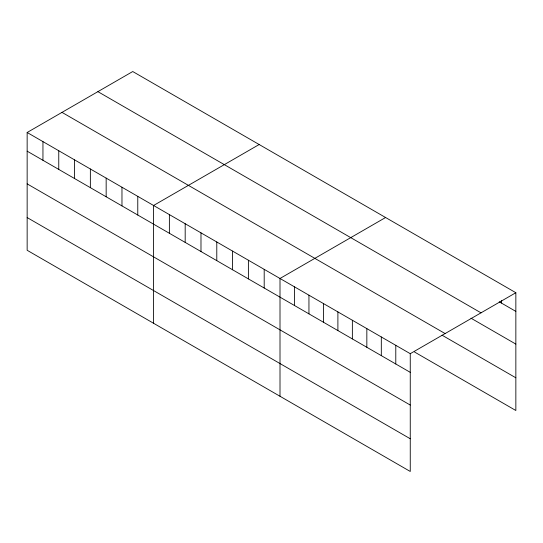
<?xml version="1.0" encoding="UTF-8"?>
<svg xmlns="http://www.w3.org/2000/svg" width="543" height="543" viewBox="0 0 543 543"><rect width="100%" height="100%" fill="white"/><g stroke="black" fill="none" stroke-linecap="round" stroke-linejoin="round"><path stroke-width="0.81" d="M27.15 132.492L410.257 353.683L410.257 471.467L27.15 250.282L27.15 132.492L132.743 71.533L515.85 292.718L515.85 410.508L414.54 352.013M259.167 144.519L153.574 205.485L153.574 323.275M385.591 217.512L280.005 278.478L280.005 396.268M410.257 353.683L515.85 292.718M499.207 301.779L515.85 311.39M97.896 91.652L481.003 312.836M470.985 318.191L515.85 344.099M61.997 112.374L445.104 333.565M442.036 335.18L515.85 377.799M27.15 151.164L410.257 372.349M27.15 183.873L410.257 405.058M27.15 217.573L410.257 438.758M501.379 300.598L501.379 303.035M395.786 345.321L395.786 363.993M381.315 336.965L381.315 355.638M366.837 328.61L366.837 347.282M352.366 320.255L352.366 338.927M337.895 311.899L337.895 330.572M323.424 303.544L323.424 322.216M308.947 295.188L308.947 313.861M294.476 286.833L294.476 305.505M264.197 269.355L264.197 288.021M248.395 260.226L248.395 278.898M232.594 251.104L232.594 269.776M216.786 241.981L216.786 260.654M200.985 232.859L200.985 251.531M185.183 223.73L185.183 242.402M169.382 214.607L169.382 233.28M137.773 196.362L137.773 215.035M121.971 187.24L121.971 205.906M106.163 178.111L106.163 196.783M90.362 168.988L90.362 187.661M74.561 159.866L74.561 178.538M58.759 150.744L58.759 169.416M42.951 141.614L42.951 160.287"/></g></svg>
